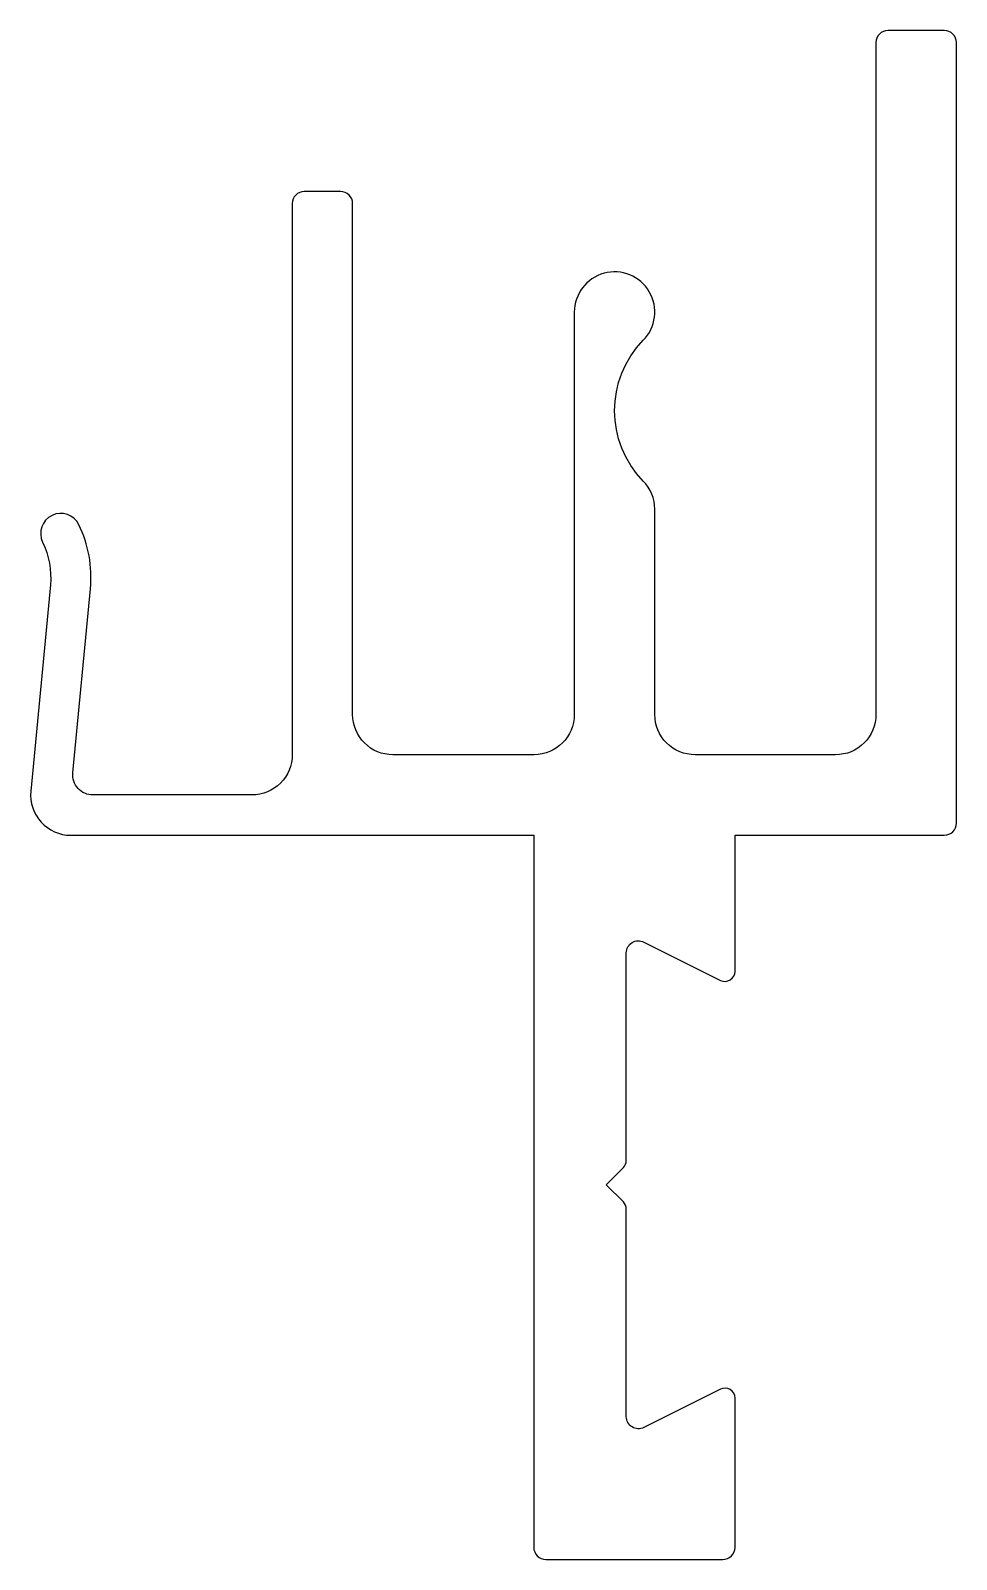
# Model space of a CAD drawing. Extents: x 281.4 to 304.4, y 286.6 to 324.6.
import ezdxf

# ---------------------------------------------------------------- set-up
doc = ezdxf.new("R2010")
doc.units = 0
doc.layers.get('0').update_dxf_attribs({"linetype": 'CONTINUOUS'})

msp = doc.modelspace()

# ---------------------------------------------------------------- linework, layer by layer
msp.add_lwpolyline([(296.594, 313.384, -0.408248), (296.594, 316.883, 1.488372), (294.88, 317.583), (294.879, 307.583, -0.413956), (293.88, 306.583), (290.372, 306.581, -0.414214), (289.372, 307.581), (289.372, 320.281, 0.414214), (289.072, 320.581), (288.172, 320.581, 0.414214), (287.872, 320.281), (287.872, 306.581, -0.414214), (286.872, 305.581), (282.922, 305.581, -0.442208), (282.424, 306.128), (282.859, 310.708, 0.137265), (282.572, 312.299, 1), (281.672, 311.863, -0.137265), (281.863, 310.802), (281.377, 305.675, 0.442208), (282.372, 304.581), (293.872, 304.581), (293.872, 286.881, 0.414214), (294.172, 286.581), (298.572, 286.581, 0.414214), (298.872, 286.881), (298.872, 290.588, 0.557537), (298.51, 290.812), (296.606, 289.86, -0.557537), (296.172, 290.128), (296.172, 295.289, 0.198912), (296.099, 295.466), (295.672, 295.893), (296.099, 296.32, 0.198912), (296.172, 296.497), (296.172, 301.658, -0.557537), (296.606, 301.926), (298.51, 300.974, 0.557537), (298.872, 301.197), (298.872, 304.581), (304.072, 304.581, 0.414214), (304.372, 304.881), (304.372, 324.281, 0.414214), (304.072, 324.581), (302.672, 324.581, 0.414214), (302.372, 324.281), (302.372, 307.581, -0.414712), (301.372, 306.581), (297.88, 306.581, -0.414214), (296.88, 307.581), (296.88, 312.684, 0.196262)], format="xyb", close=True)

doc.saveas('drawing.dxf')
